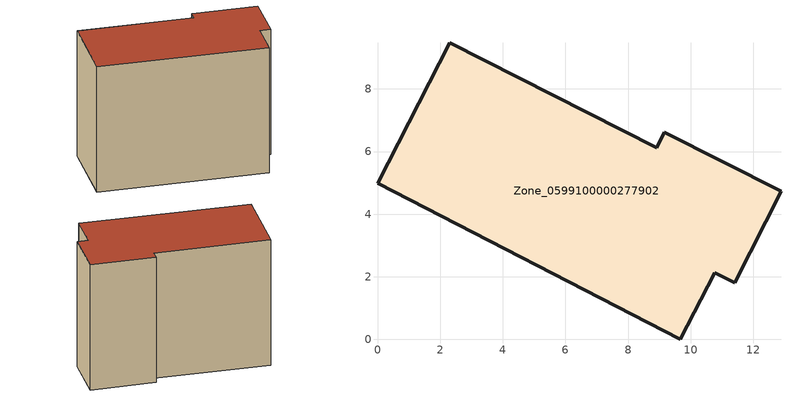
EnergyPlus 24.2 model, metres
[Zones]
Zone_0599100000277902
 floor ground (C_G): 8.91,6.12 9.16,6.62 12.88,4.73 11.4,1.82 10.77,2.13 9.66,0 0,4.99 2.3,9.48 z3.88
 wall outside (C_F): 2.3,9.48 0,4.99 9.66,0 10.77,2.13 11.4,1.82 12.88,4.73 9.16,6.62 8.91,6.12 2.3,9.48 z3.88:12.47
 roof outside (C_R): 8.91,6.12 2.3,9.48 0,4.99 9.66,0 10.77,2.13 11.4,1.82 12.88,4.73 9.16,6.62 z12.47
[BUILDING]
Pand.0599100000277902: North Axis=0; Terrain=City; Loads Convergence Tolerance Value=0.04; Temperature Convergence Tolerance Value=0.4; Solar Distribution=FullExterior; Maximum Number of Warmup Days=25; Minimum Number of Warmup Days=1
[Site:Location]
Rotterdam.The.Hague.AP_ZH_NLD Design_Conditions: Latitude=51.96; Longitude=4.45; Time Zone=1; Elevation=-4.5
[SITE:GROUNDTEMPERATURE:BUILDINGSURFACE]
18, 18, 18, 18, 18, 18, 18, 18, 18, 18, 18, 18
[MATERIAL] Thermal Absorptance=0.9; Solar Absorptance=0.7; Visible Absorptance=0.7
Name | Roughness | Thickness | Conductivity | Density | Specific Heat
G.TC.1992-2005 | MediumSmooth | 0.15 | 0.06 | 540 | 1210
F.TC.1992-2005 | Rough | 0.3 | 0.12 | 1920 | 840
R.TC.1992-2005 | MediumRough | 0.2 | 0.08 | 1500 | 1000
[CONSTRUCTION]
C_G: G.TC.1992-2005
C_F: F.TC.1992-2005
C_R: R.TC.1992-2005
[ZONE]
Zone_0599100000277902: Type=1; Multiplier=1; Ceiling Height=Autocalculate; Volume=Autocalculate; Floor Area=autocalculate; Part of Total Floor Area=Yes
[ZONEINFILTRATION:DESIGNFLOWRATE]
Infil_Zone_0599100000277902: Zone or ZoneList or Space or SpaceList=Zone_0599100000277902; Schedule=AlwaysOn; Design Flow Rate Calculation Method=Flow/Area; Flow Rate per Floor Area=0.0015; Constant Term Coefficient=1; Temperature Term Coefficient=0; Velocity Term Coefficient=0; Velocity Squared Term Coefficient=0
[HVACTEMPLATE:ZONE:IDEALLOADSAIRSYSTEM]
Zone_0599100000277902: Maximum Heating Supply Air Temperature=50; Minimum Cooling Supply Air Temperature=13; Maximum Heating Supply Air Humidity Ratio=0.0156; Minimum Cooling Supply Air Humidity Ratio=0.0077; Heating Limit=NoLimit; Cooling Limit=NoLimit; Dehumidification Control Type=ConstantSensibleHeatRatio; Cooling Sensible Heat Ratio=0.7; Dehumidification Setpoint=60; Humidification Control Type=None; Humidification Setpoint=30; Outdoor Air Method=None; Outdoor Air Flow Rate per Person=0.00944; Outdoor Air Flow Rate per Zone Floor Area=0; Outdoor Air Flow Rate per Zone=0; Demand Controlled Ventilation Type=None; Outdoor Air Economizer Type=NoEconomizer; Heat Recovery Type=None; Sensible Heat Recovery Effectiveness=0.7; Latent Heat Recovery Effectiveness=0.65
[ZONECONTROL:THERMOSTAT]
ThermostatControl_Zone_0599100000277902: Zone or ZoneList=Zone_0599100000277902; Control Type Schedule=DualSetpointControlType; Control 1=Thermostat_Zone_0599100000277902; Temperature Difference Between Cutout And Setpoint=0
[THERMOSTATSETPOINT:DUALSETPOINT]
Thermostat_Zone_0599100000277902: Heating Setpoint Temperature Schedule=HeatingSetpoint_Zone_0599100000277902; Cooling Setpoint Temperature Schedule=CoolingSetpoint_Zone_0599100000277902
[SCHEDULE:COMPACT]
HeatingSetpoint_Zone_0599100000277902: Through: 12/31, For: AllDays, Until: 24:00, 21
CoolingSetpoint_Zone_0599100000277902: Through: 12/31, For: AllDays, Until: 24:00, 24
DualSetpointControlType: Through: 12/31, For: AllDays, Until: 24:00, 4
AlwaysOn: Through: 12/31, For: AllDays, Until: 24:00, 1
